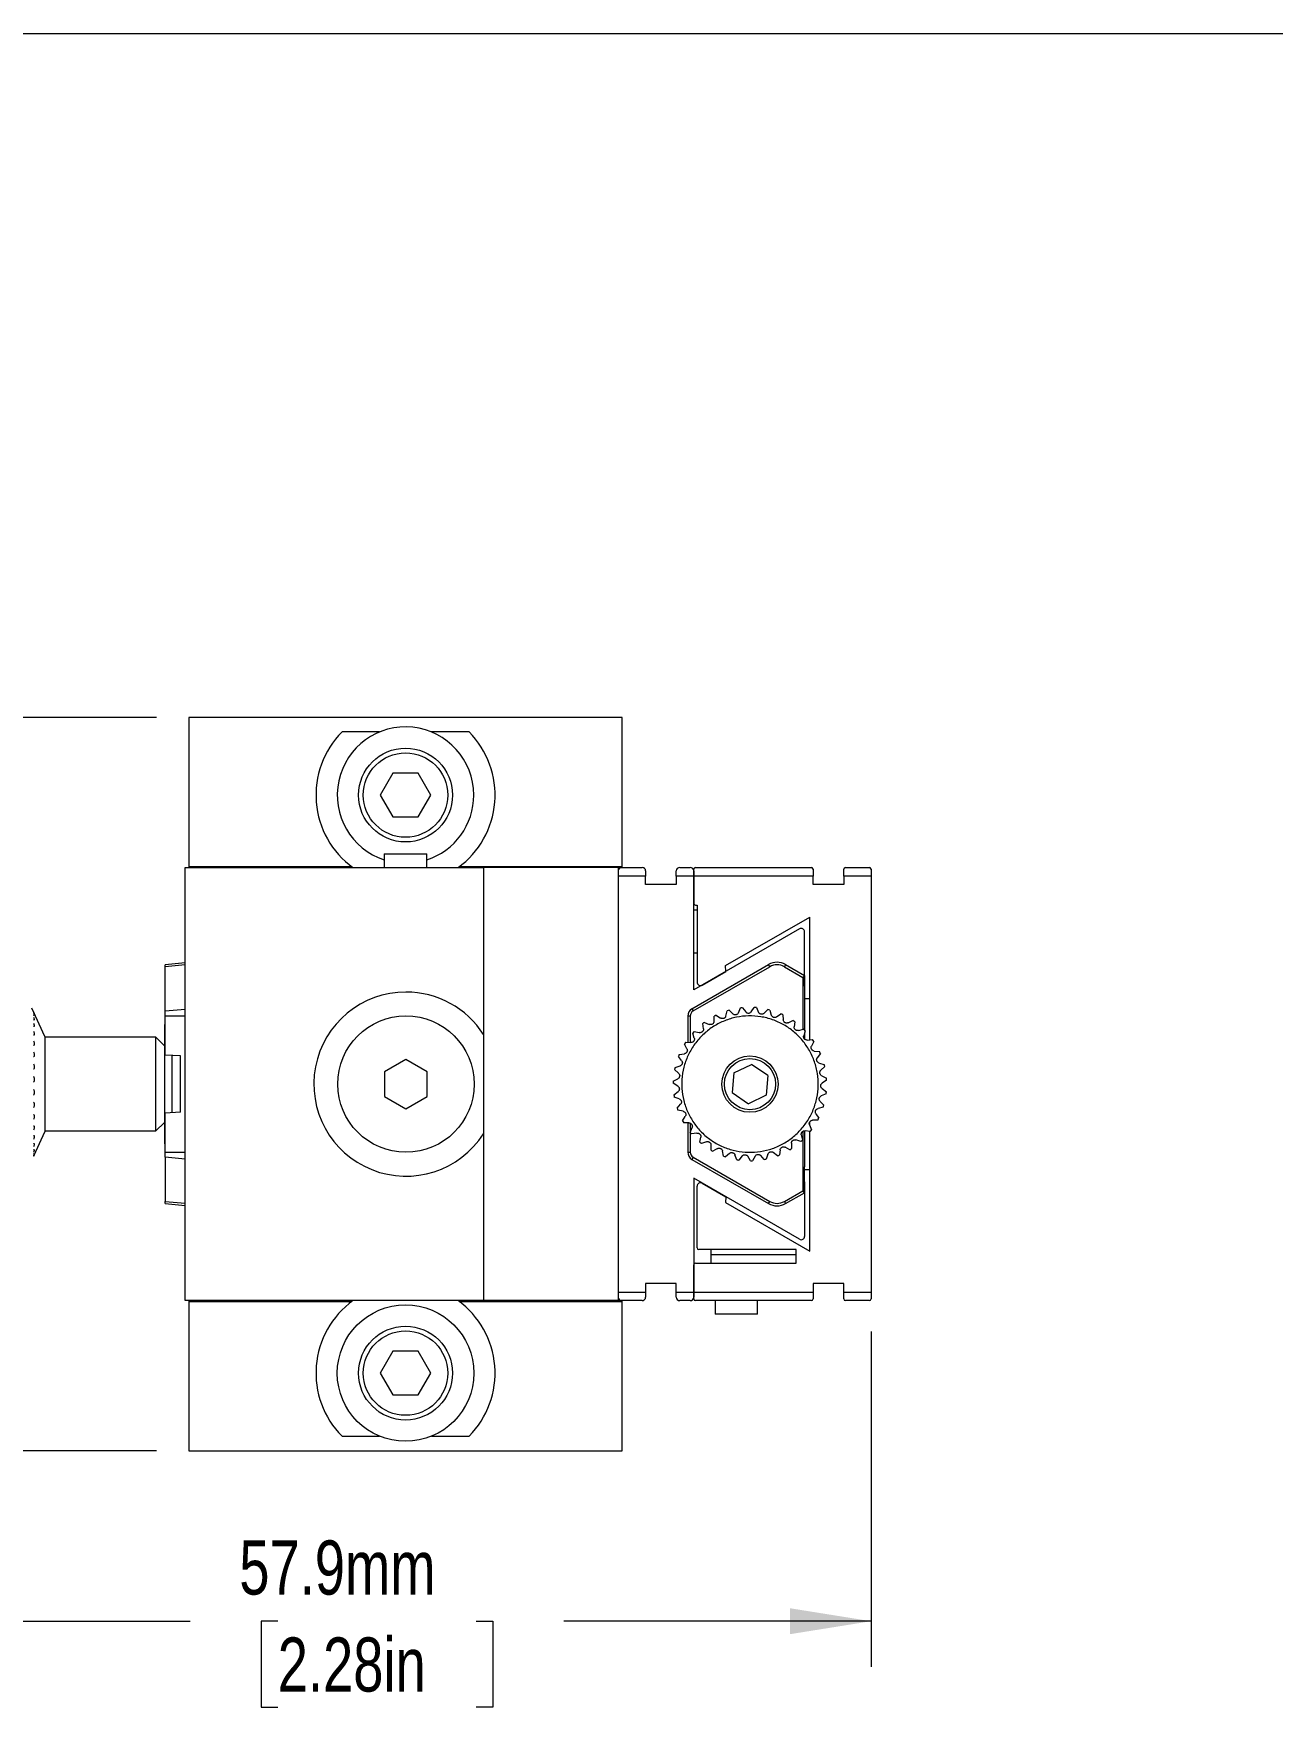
# Model space of a CAD drawing. Header units: millimetres. Extents: x 2 to 278, y 1 to 215.
# Drawn here: x 105 to 153.5, y 149.2 to 214.6 of the extents above; entities that cross this region are included whole.
import ezdxf

# ---------------------------------------------------------------- set-up
doc = ezdxf.new("R2010")
doc.units = ezdxf.units.MM
doc.styles.add('SLDTEXTSTYLE0', font='TXT', dxfattribs={"width": 0.75})
doc.dimstyles.new('SLDDIMSTYLE0', dxfattribs={"dimtxt": 2.116667, "dimasz": 3.175, "dimexe": 0, "dimexo": 0.0625, "dimgap": 0.529167, "dimtad": 0, "dimtih": 1, "dimtoh": 1, "dimdec": 1, "dimlfac": 1.5, "dimrnd": 1e-09, "dimzin": 12, "dimdsep": 46, "dimtxsty": 'SLDTEXTSTYLE0', "dimsah": 1, "dimcen": 0.09, "dimadec": 0, "dimazin": 3, "dimtfac": 1, "dimtdec": 1, "dimtofl": 0, "dimtmove": 0, "dimatfit": 3, "dimfxl": 1, "dimfrac": 2, "dimtolj": 1, "dimtzin": 12, "dimarcsym": 0})
doc.dimstyles.new('SLDDIMSTYLE3', dxfattribs={"dimtxt": 2.116667, "dimasz": 3.175, "dimexe": 0, "dimexo": 0.0625, "dimgap": 0.529167, "dimtad": 0, "dimtih": 1, "dimtoh": 1, "dimdec": 1, "dimlfac": 1.5, "dimrnd": 1e-09, "dimzin": 4, "dimdsep": 46, "dimtxsty": 'SLDTEXTSTYLE0', "dimsah": 1, "dimcen": 0.09, "dimadec": 0, "dimazin": 1, "dimtfac": 1, "dimtdec": 1, "dimtofl": 0, "dimtmove": 0, "dimatfit": 3, "dimfxl": 1, "dimfrac": 2, "dimtolj": 1, "dimtzin": 12, "dimarcsym": 0})

# ---------------------------------------------------------------- blocks, each defined once
blk = doc.blocks.new('_D_2')
at = {"color": 7, "linetype": 'Continuous', "lineweight": 0}
for p, q in [((99.157, 169.685), (99.157, 150.791)), ((137.779, 163.899), (137.779, 150.791)), ((99.157, 152.569), (111.168, 152.569)), ((114.589, 152.569), (113.946, 152.569)), ((113.946, 152.569), (113.946, 149.206)), ((122.347, 152.569), (122.99, 152.569)), ((122.99, 152.569), (122.99, 149.206)), ((137.779, 152.569), (125.768, 152.569)), ((113.946, 149.206), (114.589, 149.206)), ((122.99, 149.206), (122.347, 149.206))]:
    blk.add_line(p, q, dxfattribs=at)
for points in [[(99.157, 152.569), (102.332, 152.061), (102.332, 153.077)], [(137.779, 152.569), (134.604, 153.077), (134.604, 152.061)]]:
    blk.add_solid(points, dxfattribs=at)
at = {"color": 7, "linetype": 'Continuous', "lineweight": 0, "char_height": 2.1167, "attachment_point": 1, "style": 'SLDTEXTSTYLE0'}
for s, insert in [('57.9mm', (113.086, 155.727)), ('2.28in', (114.589, 151.934))]:
    blk.add_mtext(s, dxfattribs=dict(at, insert=insert))
blk = doc.blocks.new('_D_3')
at = {"color": 7, "linetype": 'Continuous', "lineweight": 0}
for p, q in [((109.847, 187.902), (87.379, 187.902)), ((89.157, 187.902), (89.157, 177.361)), ((85.278, 173.569), (84.635, 173.569)), ((84.635, 173.569), (84.635, 170.206)), ((93.036, 173.569), (93.679, 173.569)), ((93.679, 173.569), (93.679, 170.206)), ((84.635, 170.206), (85.278, 170.206)), ((89.157, 159.236), (89.157, 169.777)), ((93.679, 170.206), (93.036, 170.206)), ((97.887, 159.236), (87.379, 159.236)), ((109.847, 159.236), (100.427, 159.236))]:
    blk.add_line(p, q, dxfattribs=at)
for points in [[(89.157, 187.902), (88.649, 184.727), (89.665, 184.727)], [(89.157, 159.236), (89.665, 162.411), (88.649, 162.411)]]:
    blk.add_solid(points, dxfattribs=at)
at = {"color": 7, "linetype": 'Continuous', "lineweight": 0, "char_height": 2.1167, "attachment_point": 1, "style": 'SLDTEXTSTYLE0'}
for s, insert in [('43.0mm', (83.775, 176.727)), ('1.69in', (85.278, 172.934))]:
    blk.add_mtext(s, dxfattribs=dict(at, insert=insert))

msp = doc.modelspace()

# ---------------------------------------------------------------- linework, layer by layer
at = {"color": 7, "linetype": 'Continuous', "lineweight": 0}
for p, q in [((1.5793501, 214.64538), (277.98920685, 214.64538)), ((128.05031985, 187.90223984), (111.1169861, 187.90223984)), ((111.1169861, 187.90223984), (111.1169861, 182.06890462)), ((118.57040785, 187.33557352), (117.10059953, 187.33557352)), ((122.06670704, 187.33557352), (120.59689872, 187.33557352)), ((128.05031985, 182.06890462), (128.05031985, 187.90223984)), ((119.09098116, 185.7222397), (118.59830903, 184.86890483)), ((120.07632541, 185.7222397), (119.09098116, 185.7222397)), ((120.56899754, 184.86890483), (120.07632541, 185.7222397)), ((118.59830903, 184.86890483), (119.09098116, 184.01557245)), ((120.07632541, 184.01557245), (120.56899754, 184.86890483)), ((119.09098116, 184.01557245), (120.07632541, 184.01557245)), ((117.48365313, 182.06890462), (111.1169861, 182.06890462)), ((111.1169861, 182.06890462), (111.1169861, 182.03557321)), ((118.75032012, 182.56890564), (118.75032012, 182.03557321)), ((118.75032012, 182.56890564), (118.81346628, 182.56890564)), ((118.81346628, 182.56890564), (120.41698644, 182.56890564)), ((120.41698644, 182.03557321), (120.41698644, 182.56890564)), ((128.05031985, 182.06890462), (121.68365313, 182.06890462)), ((128.05031985, 182.03557321), (128.05031985, 182.06890462)), ((110.96698604, 182.03557321), (122.63365307, 182.03557321)), ((110.96698604, 165.10223884), (110.96698604, 182.03557321)), ((122.63365307, 182.03557321), (122.63365307, 165.10223884)), ((127.90031995, 182.03557321), (122.63365307, 182.03557321)), ((127.90031995, 182.03557321), (127.90031995, 165.10223884)), ((127.90031995, 182.03557321), (128.03365321, 182.03557321)), ((128.96698651, 181.7022392), (127.90031995, 181.7022392)), ((128.03365321, 182.03557321), (128.83365309, 182.03557321)), ((128.90031996, 182.03557321), (128.90031996, 182.0177092)), ((128.96698651, 181.9022401), (128.96698651, 181.7022392)), ((128.96698651, 181.36890519), (128.96698651, 181.7022392)), ((130.16698665, 181.7022392), (130.16698665, 181.9022401)), ((130.16698665, 181.7022392), (130.16698665, 181.36890519)), ((130.84557963, 181.7022392), (130.16698665, 181.7022392)), ((130.30031975, 182.03557321), (130.71224652, 182.03557321)), ((130.84557963, 181.7022392), (130.84557963, 181.96890541)), ((130.84557963, 181.9022401), (130.84557963, 181.7022392)), ((130.84557963, 181.7022392), (130.84557963, 180.63557186)), ((135.51224644, 181.7022392), (130.84557963, 181.7022392)), ((130.84557963, 177.25067127), (130.84557963, 181.7022392)), ((130.91224618, 182.03557321), (135.44557988, 182.03557321)), ((131.53439946, 182.03640519), (131.53439946, 182.03557321)), ((132.11563105, 182.03640519), (132.11563105, 182.03557321)), ((132.42339094, 182.03557321), (132.42339094, 182.03640519)), ((135.51224644, 181.96890541), (135.51224644, 181.7022392)), ((135.51224644, 181.36890519), (135.51224644, 181.7022392)), ((136.71224626, 181.7022392), (136.71224626, 181.96890541)), ((136.71224626, 181.7022392), (136.71224626, 181.36890519)), ((137.77891236, 181.7022392), (136.71224626, 181.7022392)), ((136.77891282, 182.03557321), (137.71224581, 182.03557321)), ((137.77891236, 181.96890541), (137.77891236, 181.7022392)), ((137.77891236, 181.7022392), (137.77891236, 165.43557285)), ((130.16698665, 181.36890519), (128.96698651, 181.36890519)), ((136.71224626, 181.36890519), (135.51224644, 181.36890519)), ((130.97891273, 180.36890565), (130.84557963, 180.36890565)), ((130.91224618, 180.56890655), (130.97891273, 180.56890655)), ((130.97891273, 180.56890655), (130.97891273, 177.55859135)), ((132.09098888, 178.2006501), (135.37891271, 180.09893386)), ((135.37891271, 175.29780208), (135.37891271, 180.09893386)), ((134.97891277, 179.6370525), (130.84557963, 177.25067127)), ((135.17891305, 177.39318598), (135.17891305, 179.5215834)), ((110.96698604, 178.31514566), (110.18365311, 178.23281177)), ((110.18365311, 178.15663952), (110.18365311, 178.23281177)), ((110.18365311, 176.42843762), (110.18365311, 178.15663952)), ((130.77891307, 176.51339162), (133.77224654, 178.24159353)), ((130.82796149, 176.42843762), (133.82129495, 178.15663952)), ((130.84557963, 178.70223809), (130.97891273, 178.70223809)), ((132.09564797, 177.97239908), (132.09098888, 178.2006501)), ((133.82129495, 178.15663952), (133.77224654, 178.24159353)), ((134.43891269, 178.24159353), (134.38986428, 178.15663952)), ((134.38986428, 178.15663952), (135.11364783, 177.73876129)), ((134.43891269, 178.24159353), (135.17891305, 177.81435488)), ((131.17891302, 177.44312225), (132.09564797, 177.97239908)), ((135.17891305, 177.81435488), (135.11364783, 177.73876129)), ((135.11364783, 177.73876129), (135.11364783, 175.70839861)), ((135.17891305, 177.81435488), (135.17891305, 176.80182843)), ((135.37891271, 176.9022399), (135.17891305, 176.9022399)), ((105.49032005, 175.43557325), (104.97753757, 176.53523672)), ((110.18365311, 176.22471639), (110.18365311, 176.42843762)), ((110.18365311, 174.6998458), (110.18365311, 176.22471639)), ((130.61224638, 176.22471639), (130.61224638, 175.20125745)), ((130.71034352, 176.22471639), (130.61224638, 176.22471639)), ((130.71034352, 176.22471639), (130.71034352, 175.1971646)), ((130.77891307, 176.51339162), (130.82796149, 176.42843762)), ((131.64069938, 176.01953734), (131.65133446, 176.22523296)), ((131.72570926, 176.2629627), (131.89797041, 176.15004419)), ((132.10085345, 176.23100468), (132.14804604, 176.43149732)), ((132.22796283, 176.45533918), (132.37729296, 176.31347764)), ((132.59137173, 176.35691204), (132.67360565, 176.54575446)), ((132.75649523, 176.55494599), (132.87809491, 176.3886987)), ((133.09648881, 176.39320879), (133.21112034, 176.56433372)), ((133.29431849, 176.55857691), (133.3842799, 176.37328842)), ((133.59996925, 176.33873014), (133.74331469, 176.48663907)), ((133.82414728, 176.46611769), (133.87957836, 176.26774349)), ((134.08563162, 176.19522948), (134.2530828, 176.31516396)), ((134.32895268, 176.28053862), (134.34807149, 176.07545643)), ((135.17891305, 176.80182843), (135.17891305, 175.67814428)), ((110.18365311, 175.90223788), (110.15698624, 175.90223788)), ((110.15698624, 175.90223788), (110.15698624, 171.23557169)), ((130.86919176, 175.36963312), (130.80687138, 175.56595096)), ((130.86324744, 175.62740583), (131.06420139, 175.58221557)), ((131.22569956, 175.72930245), (131.1994344, 175.9335924)), ((131.26587805, 175.98399558), (131.4555332, 175.903651)), ((134.5378651, 175.96731373), (134.72404145, 176.05542181)), ((134.79250918, 176.00780764), (134.77470167, 175.80260623)), ((134.94213608, 175.6623118), (135.1410523, 175.71576226)), ((135.19991748, 175.65668661), (135.14575672, 175.45796224)), ((135.17891305, 175.5796178), (135.17891305, 175.33035366)), ((105.49032005, 175.43557325), (105.49032005, 175.41206418)), ((105.49032005, 175.41206418), (105.49032005, 171.70224129)), ((109.82365347, 175.40223935), (105.49032005, 175.40223935)), ((110.15698624, 175.06890534), (109.82365347, 175.40223935)), ((109.82365347, 171.73557022), (109.82365347, 175.40223935)), ((130.58263529, 174.9520852), (130.48626265, 175.13412027)), ((130.53075876, 175.20465492), (130.73655218, 175.19607185)), ((135.28545014, 175.29002615), (135.49071364, 175.3071004)), ((135.53808443, 175.23846317), (135.44931014, 175.05260347)), ((135.55677235, 174.86242492), (135.76178563, 174.8425716)), ((110.78365333, 174.66839938), (110.18365311, 174.6998458)), ((110.45031932, 174.68586851), (110.45031932, 172.45194354)), ((110.78365333, 172.46941267), (110.78365333, 174.66839938)), ((119.60031961, 174.5311572), (118.76698645, 174.05003099)), ((120.43365308, 174.05003099), (119.60031961, 174.5311572)), ((130.1163556, 174.21670545), (130.31204231, 174.28098161)), ((130.37523969, 174.49007967), (130.24791206, 174.65198327)), ((130.27909864, 174.72933023), (130.48311757, 174.75763002)), ((132.41034436, 174.00372563), (133.10452799, 174.33644621)), ((133.73976263, 173.90162288), (133.10452799, 174.33644621)), ((135.79613964, 174.76657816), (135.67560538, 174.59955601)), ((135.74738304, 174.39324695), (135.94555668, 174.33710683)), ((135.96578998, 174.25620097), (135.81737007, 174.11338576)), ((118.76698645, 174.05003099), (118.76698645, 173.08778106)), ((120.43365308, 173.08778106), (120.43365308, 174.05003099)), ((130.22183658, 173.49305291), (130.04573962, 173.59988926)), ((130.04775997, 173.68326126), (130.22882522, 173.78144501)), ((130.25367105, 173.99847049), (130.09948066, 174.13503467)), ((132.41034436, 174.00372563), (132.3513966, 173.23618669)), ((133.73976263, 173.90162288), (133.68081488, 173.13408393)), ((135.85115534, 173.89757473), (136.03612097, 173.80695083)), ((136.04158225, 173.72373281), (135.87004629, 173.6097141)), ((118.76698645, 173.08778106), (119.60031961, 172.60665733)), ((119.60031961, 172.60665733), (120.43365308, 173.08778106)), ((130.0755168, 173.14614394), (130.23614107, 173.27507872)), ((130.28075949, 172.99007414), (130.08841593, 173.06375045)), ((132.3513966, 173.23618669), (132.98663124, 172.80136584)), ((133.68081488, 173.13408393), (132.98663124, 172.80136584)), ((136.02107949, 173.18628767), (135.83194278, 173.10472864)), ((135.86475514, 173.39133758), (136.03056532, 173.26914309)), ((110.78365333, 172.46941267), (110.18365311, 172.43796625)), ((110.18365311, 170.91309566), (110.18365311, 172.43796625)), ((130.19873419, 172.62261151), (130.33375454, 172.7781548)), ((130.42854611, 172.505697), (130.22613774, 172.54384397)), ((130.41345123, 172.12949732), (130.51852832, 172.30664729)), ((135.62259575, 172.412073), (135.73489835, 172.23940828)), ((135.90494357, 172.66114094), (135.70428267, 172.61466422)), ((135.78774283, 172.89080757), (135.92907103, 172.74097143)), ((105.064009, 170.78801034), (105.49032005, 171.70224129)), ((105.49032005, 171.73557022), (109.82365347, 171.73557022)), ((109.82365347, 171.73557022), (110.15698624, 172.06890423)), ((130.66044636, 172.05549318), (130.45447878, 172.05688892)), ((130.61224638, 172.05582101), (130.61224638, 170.91309566)), ((130.71034352, 172.04479415), (130.71034352, 170.91309566)), ((130.71276682, 171.68264129), (130.78452336, 171.87571067)), ((130.96900657, 171.65393172), (130.76609994, 171.61852656)), ((135.11364783, 171.72267078), (135.11364783, 169.39904827)), ((135.17891305, 171.74098431), (135.17891305, 170.33598362)), ((135.40364926, 171.71431619), (135.19945368, 171.74131213)), ((135.3746218, 171.97051683), (135.45428899, 171.78057669)), ((135.37891271, 171.9602847), (135.37891271, 172.08259343)), ((135.37891271, 167.03887819), (135.37891271, 171.71758452)), ((135.69690411, 172.16516573), (135.49116937, 172.15527136)), ((110.15698624, 171.23557169), (110.18365311, 171.23557169)), ((131.08706164, 171.2964181), (131.12319074, 171.4991931)), ((131.3443097, 171.31392199), (131.15098513, 171.24285339)), ((131.52430455, 170.98323046), (131.52364579, 171.18919927)), ((131.77429326, 171.04638655), (131.59676455, 170.94194431)), ((132.01044189, 170.75314659), (131.97301638, 170.95569311)), ((134.22513132, 171.00220957), (134.19610075, 170.79829215)), ((134.60162965, 171.00400764), (134.41994041, 171.1010291)), ((134.66447716, 171.25407396), (134.67232324, 171.04824919)), ((135.034604, 171.32307131), (134.83850968, 171.38609328)), ((135.05179, 171.58033985), (135.09626128, 171.37922385)), ((110.18365311, 170.70937195), (110.18365311, 170.91309566)), ((110.18365311, 170.70937195), (110.18365311, 168.98117004)), ((130.61224638, 170.91309566), (130.71034352, 170.91309566)), ((130.82796149, 170.70937195), (130.77891307, 170.62442043)), ((130.77891307, 170.62442043), (133.77224654, 168.89621852)), ((130.82796149, 170.70937195), (133.82129495, 168.98117004)), ((132.24513642, 170.85992832), (132.08911009, 170.7254652)), ((132.52984981, 170.61356742), (132.45686019, 170.80617486)), ((132.74170706, 170.76053757), (132.61219735, 170.60037492)), ((133.06583402, 170.56897321), (132.95962599, 170.74545263)), ((133.24804418, 170.75140813), (133.14921347, 170.57069678)), ((133.60116693, 170.62079945), (133.46515472, 170.77547847)), ((133.74787383, 170.832838), (133.68289918, 170.63738444)), ((134.11864328, 170.76738217), (133.95719727, 170.89528877)), ((135.17891305, 169.32345468), (135.17891305, 170.33598362)), ((134.97891277, 167.50075955), (130.84557963, 169.88714078)), ((130.84557963, 169.88714078), (130.84557963, 165.43557285)), ((131.17891302, 169.69468731), (132.09564797, 169.16541297)), ((135.17891305, 170.23557463), (135.37891271, 170.23557463)), ((135.17891305, 169.74462607), (135.17891305, 167.61622865)), ((110.18365311, 168.90500027), (110.18365311, 168.98117004)), ((130.97891273, 167.16890572), (130.97891273, 169.57921821)), ((132.09564797, 169.16541297), (132.09098888, 168.93716195)), ((133.77224654, 168.89621852), (133.82129495, 168.98117004)), ((134.38986428, 168.98117004), (135.11364783, 169.39904827)), ((134.38986428, 168.98117004), (134.43891269, 168.89621852)), ((134.43891269, 168.89621852), (135.17891305, 169.32345468)), ((135.17891305, 169.32345468), (135.11364783, 169.39904827)), ((110.18365311, 168.90500027), (110.96698604, 168.82266639)), ((132.09098888, 168.93716195), (135.37891271, 167.03887819)), ((134.84557966, 167.10223793), (131.04557991, 167.10223793)), ((131.5122464, 167.10223793), (131.5122464, 166.9008686)), ((134.84557966, 166.5689055), (134.84557966, 167.10223793)), ((130.84557963, 165.43557285), (130.84557963, 166.5022377)), ((130.91224618, 166.5689055), (134.84557966, 166.5689055)), ((131.5122464, 166.9008686), (131.5122464, 166.5689055)), ((131.5122464, 166.9008686), (134.84557966, 166.9008686)), ((130.16698665, 165.76890686), (128.96698651, 165.76890686)), ((128.96698651, 165.76890686), (128.96698651, 165.43557285)), ((130.16698665, 165.43557285), (130.16698665, 165.76890686)), ((136.71224626, 165.76890686), (135.51224644, 165.76890686)), ((135.51224644, 165.76890686), (135.51224644, 165.43557285)), ((136.71224626, 165.43557285), (136.71224626, 165.76890686)), ((122.63365307, 165.10223884), (110.96698604, 165.10223884)), ((111.1169861, 165.10223884), (111.1169861, 165.06890494)), ((111.1169861, 165.06890494), (111.1169861, 159.2355722)), ((111.1169861, 165.06890494), (117.48365313, 165.06890494)), ((121.68365313, 165.06890494), (128.05031985, 165.06890494)), ((127.90031995, 165.10223884), (122.63365307, 165.10223884)), ((127.90031995, 165.43557285), (128.96698651, 165.43557285)), ((128.03365321, 165.10223884), (127.90031995, 165.10223884)), ((128.83365309, 165.10223884), (128.03365321, 165.10223884)), ((128.05031985, 165.06890494), (128.05031985, 165.10223884)), ((128.05031985, 159.2355722), (128.05031985, 165.06890494)), ((128.90031996, 165.12010036), (128.90031996, 165.10223884)), ((128.96698651, 165.43557285), (128.96698651, 165.23557443)), ((130.16698665, 165.43557285), (130.84557963, 165.43557285)), ((130.16698665, 165.23557443), (130.16698665, 165.43557285)), ((130.71224652, 165.10223884), (130.30031975, 165.10223884)), ((130.84557963, 165.43557285), (135.51224644, 165.43557285)), ((130.84557963, 165.16890663), (130.84557963, 165.43557285)), ((130.84557963, 165.43557285), (130.84557963, 165.23557443)), ((135.44557988, 165.10223884), (130.91224618, 165.10223884)), ((131.67891279, 165.10223884), (131.67891279, 164.56890641)), ((133.34557973, 164.56890641), (133.34557973, 165.10223884)), ((135.51224644, 165.43557285), (135.51224644, 165.16890663)), ((136.71224626, 165.43557285), (137.77891236, 165.43557285)), ((136.71224626, 165.16890663), (136.71224626, 165.43557285)), ((137.71224581, 165.10223884), (136.77891282, 165.10223884)), ((137.77891236, 165.43557285), (137.77891236, 165.16890663)), ((132.19403848, 164.56890641), (131.67891279, 164.56890641)), ((133.34557973, 164.56890641), (132.19403848, 164.56890641)), ((119.09098116, 163.12223711), (118.59830903, 162.26890721)), ((120.07632541, 163.12223711), (119.09098116, 163.12223711)), ((120.56899754, 162.26890721), (120.07632541, 163.12223711)), ((118.59830903, 162.26890721), (119.09098116, 161.41557235)), ((120.07632541, 161.41557235), (120.56899754, 162.26890721)), ((119.09098116, 161.41557235), (120.07632541, 161.41557235)), ((117.10059953, 159.80223853), (118.57040785, 159.80223853)), ((120.59689872, 159.80223853), (122.06670704, 159.80223853)), ((111.1169861, 159.2355722), (128.05031985, 159.2355722))]:
    msp.add_line(p, q, dxfattribs=at)
at = {"color": 8, "linetype": 'Continuous', "lineweight": 0}
for p, q in [((110.96698604, 178.22794158), (110.18365311, 178.15663952)), ((110.18365311, 176.42843762), (110.96698604, 176.49973967)), ((110.96698604, 176.22471639), (110.18365311, 176.22471639)), ((110.18365311, 170.91309566), (110.96698604, 170.91309566)), ((110.96698604, 170.63807486), (110.18365311, 170.70937195)), ((110.18365311, 168.98117004), (110.96698604, 168.90987295))]:
    msp.add_line(p, q, dxfattribs=at)
at = {"color": 7, "linetype": 'Continuous', "lineweight": 0}
for centre, radius in [((119.58365321, 184.86890562), 1.83333333), ((119.58365321, 184.86890562), 1.65), ((119.60031988, 173.56890562), 2.66666667), ((133.04557962, 173.56890562), 1.1), ((133.04557962, 173.56890562), 1), ((119.58365321, 162.26890562), 2.66666667), ((119.58365321, 162.26890562), 1.83333333), ((119.58365321, 162.26890562), 1.65)]:
    msp.add_circle(centre, radius, dxfattribs=at)
for centre, radius, start, end in [((119.58365321, 184.86890562), 3.5, 135.1896880937, 234.0494323804), ((119.58365321, 184.86890562), 2.66666667, 0, 251.7900431357), ((119.58365321, 184.86890562), 3.5, 305.9505676196, 44.8103119063), ((119.58365321, 184.86890562), 2.66666667, 288.2099568643, 0), ((128.03365321, 181.90223895), 0.13333333, 90, 180), ((128.83365321, 181.90223895), 0.13333333, 0, 90), ((130.30031988, 181.90223895), 0.13333333, 90, 180), ((130.71224628, 181.90223895), 0.13333333, 0, 90), ((130.91224628, 181.96890562), 0.06666667, 90, 180), ((135.44557962, 181.96890562), 0.06666667, 0, 90), ((136.77891295, 181.96890562), 0.06666667, 90, 180), ((137.71224628, 181.96890562), 0.06666667, 0, 90), ((130.91224628, 180.63557228), 0.06666667, 180, 270), ((135.04557962, 179.52158316), 0.13333333, 0, 120), ((134.10557962, 177.66424353), 0.66666667, 60, 120), ((134.10557962, 177.66424353), 0.56856938, 60, 120), ((131.11224628, 177.55859225), 0.13333333, 180, 300), ((119.60031988, 173.56890562), 3.6, 90, 327.4149121862), ((119.60031988, 173.56890562), 3.6, 32.5850878138, 90), ((130.94557962, 176.22471686), 0.33333333, 120, 180), ((130.94557962, 176.22471686), 0.23523605, 120, 180), ((133.04557962, 173.56890562), 3, 116.1011199278, 117.6939419261), ((133.04557962, 173.56890562), 2.66666667, 101.4689594984, 111.7546737841), ((133.04557962, 173.56890562), 3, 105.8154056421, 107.4082276404), ((133.04557962, 173.56890562), 2.66666667, 91.1832452127, 101.4689594984), ((133.04557962, 173.56890562), 3, 95.5296913564, 97.1225133547), ((133.04557962, 173.56890562), 2.66666667, 80.897530927, 91.1832452127), ((133.04557962, 173.56890562), 3, 85.2439770707, 86.836799069), ((133.04557962, 173.56890562), 2.66666667, 70.6118166413, 80.897530927), ((133.04557962, 173.56890562), 3, 74.958262785, 76.5510847833), ((133.04557962, 173.56890562), 3, 64.6725484992, 66.2653704976), ((133.04557962, 173.56890562), 3, 136.6725484992, 138.2653704976), ((133.04557962, 173.56890562), 2.66666667, 132.3261023555, 142.6118166413), ((133.04557962, 173.56890562), 3, 126.3868342135, 127.9796562119), ((133.04557962, 173.56890562), 2.66666667, 122.0403880698, 132.3261023555), ((133.04557962, 173.56890562), 2.66666667, 111.7546737841, 122.0403880698), ((133.04557962, 173.56890562), 2.66666667, 60.3261023556, 70.6118166413), ((133.04557962, 173.56890562), 2.66666667, 50.0403880698, 60.3261023556), ((133.04557962, 173.56890562), 3, 54.3868342135, 55.9796562119), ((133.04557962, 173.56890562), 2.66666667, 39.7546737841, 50.0403880698), ((133.04557962, 173.56890562), 3, 44.1011199278, 45.6939419261), ((133.04557962, 173.56890562), 3, 146.958262785, 148.5510847833), ((133.04557962, 173.56890562), 2.66666667, 142.6118166413, 152.897530927), ((133.04557962, 173.56890562), 2.66666667, 29.4689594984, 39.7546737841), ((133.04557962, 173.56890562), 2.66666667, 19.1832452127, 29.4689594984), ((133.04557962, 173.56890562), 3, 33.8154056421, 35.4082276404), ((133.04557962, 173.56890562), 3, 167.5296913564, 169.1225133547), ((133.04557962, 173.56890562), 3, 157.2439770707, 158.836799069), ((133.04557962, 173.56890562), 2.66666667, 163.1832452127, 173.4689594984), ((133.04557962, 173.56890562), 2.66666667, 152.897530927, 163.1832452127), ((133.04557962, 173.56890562), 2.66666667, 8.897530927, 19.1832452127), ((133.04557962, 173.56890562), 3, 23.5296913564, 25.1225133547), ((133.04557962, 173.56890562), 3, 13.2439770707, 14.836799069), ((133.04557962, 173.56890562), 3, 177.8154056421, 179.4082276404), ((133.04557962, 173.56890562), 2.66666667, 173.4689594984, 183.7546737841), ((133.04557962, 173.56890562), 2.66666667, 358.6118166413, 8.897530927), ((133.04557962, 173.56890562), 3, 2.958262785, 4.5510847833), ((133.04557962, 173.56890562), 3, 188.1011199278, 189.6939419261), ((133.04557962, 173.56890562), 2.66666667, 183.7546737841, 194.0403880698), ((133.04557962, 173.56890562), 2.66666667, 194.0403880698, 204.3261023556), ((133.04557962, 173.56890562), 2.66666667, 338.0403880698, 348.3261023556), ((133.04557962, 173.56890562), 2.66666667, 348.3261023556, 358.6118166413), ((133.04557962, 173.56890562), 3, 352.6725484992, 354.2653704976), ((133.04557962, 173.56890562), 3, 198.3868342135, 199.9796562119), ((133.04557962, 173.56890562), 2.66666667, 204.3261023556, 214.6118166413), ((133.04557962, 173.56890562), 2.66666667, 327.7546737841, 338.0403880698), ((133.04557962, 173.56890562), 3, 332.1011199278, 333.6939419261), ((133.04557962, 173.56890562), 3, 342.3868342135, 343.9796562119), ((133.04557962, 173.56890562), 3, 208.6725484992, 210.2653704976), ((133.04557962, 173.56890562), 3, 218.958262785, 220.5510847833), ((133.04557962, 173.56890562), 2.66666667, 214.6118166413, 224.897530927), ((133.04557962, 173.56890562), 2.66666667, 224.897530927, 235.1832452127), ((133.04557962, 173.56890562), 2.66666667, 307.1832452127, 317.4689594984), ((133.04557962, 173.56890562), 2.66666667, 317.4689594984, 327.7546737841), ((133.04557962, 173.56890562), 3, 321.8154056421, 323.4082276404), ((133.04557962, 173.56890562), 3, 229.2439770707, 230.836799069), ((133.04557962, 173.56890562), 2.66666667, 235.1832452127, 245.4689594984), ((133.04557962, 173.56890562), 3, 239.5296913564, 241.1225133547), ((133.04557962, 173.56890562), 2.66666667, 245.4689594984, 255.7546737841), ((133.04557962, 173.56890562), 2.66666667, 255.7546737841, 266.0403880698), ((133.04557962, 173.56890562), 2.66666667, 276.3261023556, 286.6118166413), ((133.04557962, 173.56890562), 2.66666667, 286.6118166413, 296.897530927), ((133.04557962, 173.56890562), 2.66666667, 296.897530927, 307.1832452127), ((133.04557962, 173.56890562), 3, 301.2439770707, 302.836799069), ((133.04557962, 173.56890562), 3, 311.5296913564, 313.1225133547), ((130.94557962, 170.91309438), 0.33333333, 180, 240), ((130.94557962, 170.91309438), 0.23523605, 180, 240), ((133.04557962, 173.56890562), 3, 249.8154056421, 251.4082276404), ((133.04557962, 173.56890562), 3, 260.1011199278, 261.6939419261), ((133.04557962, 173.56890562), 2.66666667, 266.0403880698, 276.3261023556), ((133.04557962, 173.56890562), 3, 270.3868342135, 271.9796562119), ((133.04557962, 173.56890562), 3, 280.6725484992, 282.2653704976), ((133.04557962, 173.56890562), 3, 290.958262785, 292.5510847833), ((131.11224628, 169.57921899), 0.13333333, 60, 180), ((134.10557962, 169.47356771), 0.56856938, 240, 300), ((134.10557962, 169.47356771), 0.66666667, 240, 300), ((131.04557962, 167.16890562), 0.06666667, 180, 270), ((135.04557962, 167.61622807), 0.13333333, 240, 0), ((130.91224628, 166.50223895), 0.06666667, 90, 180), ((119.58365321, 162.26890562), 3.5, 125.9505676196, 224.8103119063), ((119.58365321, 162.26890562), 3.5, 315.1896880937, 54.0494323804), ((128.03365321, 165.23557228), 0.13333333, 180, 270), ((128.83365321, 165.23557228), 0.13333333, 270, 0), ((130.30031988, 165.23557228), 0.13333333, 180, 270), ((130.71224628, 165.23557228), 0.13333333, 270, 0), ((130.91224628, 165.16890562), 0.06666667, 180, 270), ((135.44557962, 165.16890562), 0.06666667, 270, 0), ((136.77891295, 165.16890562), 0.06666667, 180, 270), ((137.71224628, 165.16890562), 0.06666667, 270, 0)]:
    msp.add_arc(centre, radius, start, end, dxfattribs=at)
for points, knots in [([(105.04355344, 176.39235942), (105.04894407, 176.38050934), (105.05974217, 176.35677218), (105.06943384, 176.3340957), (105.07212867, 176.32555774), (105.0680438, 176.33104929), (105.05852361, 176.34800002), (105.04867109, 176.36726681), (105.04355344, 176.37727448)], [0, 0, 0, 0, 0.1777875738, 0.3561304383, 0.5212924582, 0.6760335103, 0.8317233217, 1, 1, 1, 1]), ([(105.04355344, 176.33163719), (105.0489441, 176.31841732), (105.05974244, 176.29193586), (105.0694335, 176.26248138), (105.07212865, 176.246316), (105.06804396, 176.24426518), (105.05852281, 176.25413041), (105.04867099, 176.26976485), (105.04355344, 176.27788622)], [0, 0, 0, 0, 0.1777848892, 0.3561309682, 0.5212807428, 0.6760218222, 0.8317084036, 1, 1, 1, 1]), ([(105.04355344, 176.18211894), (105.04894409, 176.16795441), (105.05974236, 176.13958077), (105.0694338, 176.10429408), (105.07212864, 176.08101399), (105.068044, 176.07149858), (105.05852301, 176.07395882), (105.04867102, 176.08545425), (105.04355344, 176.0914255)], [0, 0, 0, 0, 0.1777843692, 0.3561283564, 0.5212902891, 0.6760305594, 0.8317152902, 1, 1, 1, 1]), ([(132.10085345, 176.23100468), (132.09611497, 176.21668438), (132.08807238, 176.19237862), (132.0620672, 176.16210208), (132.0333397, 176.14204593), (132.00206218, 176.13052083), (131.967276, 176.12677305), (131.93039765, 176.13220083), (131.90921925, 176.14385442), (131.89797041, 176.15004419)], [0, 0, 0, 0, 0.1991224113, 0.3379690979, 0.4537629675, 0.5699329518, 0.6785815932, 0.8292797333, 1, 1, 1, 1]), ([(132.59137173, 176.35691204), (132.58415245, 176.34366733), (132.5718993, 176.32118731), (132.54090623, 176.29603967), (132.50905866, 176.28143697), (132.476226, 176.27568131), (132.44132978, 176.27820672), (132.40601243, 176.29012864), (132.38725568, 176.30537793), (132.37729296, 176.31347764)], [0, 0, 0, 0, 0.1991258908, 0.3379727594, 0.4537634148, 0.569934252, 0.6785833101, 0.8292783528, 1, 1, 1, 1]), ([(133.09648881, 176.39320879), (133.08702036, 176.38146706), (133.07094953, 176.36153777), (133.03596548, 176.34232642), (133.0020219, 176.33364602), (132.96868999, 176.33384713), (132.93480412, 176.34255736), (132.90218435, 176.36059809), (132.88645143, 176.37895073), (132.87809491, 176.3886987)], [0, 0, 0, 0, 0.1991226344, 0.3379714944, 0.4537614135, 0.5699312906, 0.6785796176, 0.8292780463, 1, 1, 1, 1]), ([(133.59996925, 176.33873014), (133.5885564, 176.32886816), (133.56918518, 176.31212925), (133.53133333, 176.29947173), (133.49638505, 176.29699227), (133.46362466, 176.30314267), (133.43183914, 176.31776484), (133.40296474, 176.34133902), (133.39076159, 176.36220532), (133.3842799, 176.37328842)], [0, 0, 0, 0, 0.19912180701, 0.33797273217, 0.4537619333, 0.56993319888, 0.67858341464, 0.8292800936, 1, 1, 1, 1]), ([(134.08563162, 176.19522948), (134.07264114, 176.18756298), (134.05059245, 176.17455065), (134.01108841, 176.16885523), (133.97625954, 176.17265723), (133.94512219, 176.18455533), (133.91646049, 176.20462172), (133.89225794, 176.23297084), (133.88397687, 176.25568098), (133.87957836, 176.26774349)], [0, 0, 0, 0, 0.199124659, 0.3379736147, 0.4537639398, 0.5699329333, 0.6785861219, 0.8292806345, 1, 1, 1, 1]), ([(105.04355344, 175.94861029), (105.04894411, 175.93395631), (105.05974254, 175.90460188), (105.06943375, 175.86461568), (105.0721286, 175.83497492), (105.06804413, 175.81829234), (105.05852272, 175.8132701), (105.04867098, 175.82025941), (105.04355344, 175.82389006)], [0, 0, 0, 0, 0.1777802031, 0.3561240666, 0.5212836804, 0.6760267241, 0.8317101832, 1, 1, 1, 1]), ([(105.04355344, 175.63861647), (105.04894404, 175.62394272), (105.05974196, 175.59454975), (105.06943374, 175.55115131), (105.07212853, 175.51610298), (105.06804431, 175.49279126), (105.05852252, 175.48044633), (105.04867095, 175.4827047), (105.04355344, 175.48387784)], [0, 0, 0, 0, 0.17779039065, 0.35613160089, 0.52128282789, 0.67602892814, 0.8317091755, 1, 1, 1, 1]), ([(131.22569956, 175.72930245), (131.22629459, 175.71423055), (131.22730455, 175.68864874), (131.21359802, 175.65116365), (131.19374827, 175.62229323), (131.16851518, 175.60051305), (131.13726357, 175.5847832), (131.1008307, 175.57690302), (131.0769079, 175.58037268), (131.06420139, 175.58221557)], [0, 0, 0, 0, 0.1991220789, 0.337973476, 0.4537654137, 0.5699338987, 0.6785817436, 0.8292797765, 1, 1, 1, 1]), ([(131.64069938, 176.01953734), (131.63859361, 176.00460104), (131.63501946, 175.9792495), (131.61484126, 175.94481352), (131.59015497, 175.91995155), (131.56143681, 175.90303057), (131.52788039, 175.89312539), (131.49062472, 175.89188555), (131.46770625, 175.89956963), (131.4555332, 175.903651)], [0, 0, 0, 0, 0.1991243382, 0.337975956, 0.4537636033, 0.5699327399, 0.6785845485, 0.8292815215, 1, 1, 1, 1]), ([(134.5378651, 175.96731373), (134.52371486, 175.96209118), (134.49969747, 175.95322687), (134.4598114, 175.95467438), (134.42622137, 175.96463519), (134.39770851, 175.98190098), (134.373091, 176.00676281), (134.35433831, 176.03897688), (134.35024546, 176.0628016), (134.34807149, 176.07545643)], [0, 0, 0, 0, 0.19912033776, 0.33796977105, 0.45376191345, 0.56992915156, 0.67858274799, 0.82927489481, 1, 1, 1, 1]), ([(134.94213608, 175.6623118), (134.92728039, 175.65969889), (134.9020655, 175.65526395), (134.86308097, 175.66381738), (134.83180651, 175.67960958), (134.80683637, 175.70169126), (134.78705281, 175.73054863), (134.77435495, 175.76559419), (134.77458139, 175.78976671), (134.77470167, 175.80260623)], [0, 0, 0, 0, 0.1991212146, 0.3379728255, 0.4537587962, 0.5699301208, 0.6785826451, 0.8292753834, 1, 1, 1, 1]), ([(105.04355344, 175.26209889), (105.04894404, 175.2478783), (105.05974192, 175.21939313), (105.06943395, 175.17397652), (105.07212862, 175.1346447), (105.06804394, 175.10545408), (105.05852332, 175.08618565), (105.04867105, 175.08364077), (105.04355344, 175.08231887)], [0, 0, 0, 0, 0.1777896776, 0.3561292788, 0.52129067, 0.676032628, 0.8317197824, 1, 1, 1, 1]), ([(130.58263529, 174.9520852), (130.58848835, 174.93818312), (130.5984228, 174.91458698), (130.59876154, 174.87467597), (130.59032221, 174.84067166), (130.57434976, 174.81141522), (130.5506199, 174.78570581), (130.51927708, 174.7655294), (130.49566112, 174.76037027), (130.48311757, 174.75763002)], [0, 0, 0, 0, 0.1991243951, 0.3379756645, 0.4537673196, 0.5699340974, 0.6785812759, 0.8292793326, 1, 1, 1, 1]), ([(130.86919176, 175.36963312), (130.8724685, 175.35490955), (130.87803018, 175.32991887), (130.87123798, 175.2905885), (130.85686157, 175.25863783), (130.83592153, 175.2327035), (130.8079837, 175.21164077), (130.77354055, 175.19738835), (130.74938335, 175.19652854), (130.73655218, 175.19607185)], [0, 0, 0, 0, 0.1991225959, 0.3379756631, 0.453762216, 0.5699331184, 0.6785860758, 0.8292799173, 1, 1, 1, 1]), ([(135.28545014, 175.29002615), (135.27036639, 175.29010792), (135.24476475, 175.2902467), (135.20793351, 175.30562199), (135.17998154, 175.3267459), (135.15935714, 175.35293269), (135.14504194, 175.38485761), (135.13880701, 175.4216075), (135.14334586, 175.44535077), (135.14575672, 175.45796224)], [0, 0, 0, 0, 0.199123181, 0.3379715699, 0.4537610714, 0.5699338738, 0.6785846294, 0.829276995, 1, 1, 1, 1]), ([(135.55677235, 174.86242492), (135.54194592, 174.86519894), (135.51678123, 174.86990726), (135.48328498, 174.89160841), (135.45955645, 174.91738625), (135.44393737, 174.94683361), (135.43555359, 174.98080166), (135.43598132, 175.01807379), (135.44468636, 175.04062509), (135.44931014, 175.05260347)], [0, 0, 0, 0, 0.19912308887, 0.33796892255, 0.45376332977, 0.56993401397, 0.67858450694, 0.82927648298, 1, 1, 1, 1]), ([(105.04355344, 174.83116228), (105.04894407, 174.81785175), (105.05974222, 174.79118904), (105.06943365, 174.7452124), (105.07212864, 174.70286441), (105.06804392, 174.6687286), (105.05852319, 174.64315525), (105.04867104, 174.63588929), (105.04355344, 174.63211505)], [0, 0, 0, 0, 0.1777873371, 0.3561310752, 0.5212840777, 0.6760269484, 0.8317152856, 1, 1, 1, 1]), ([(105.04355344, 174.35965477), (105.04894408, 174.34768195), (105.0597423, 174.32369872), (105.06943357, 174.27864097), (105.07212864, 174.23463532), (105.06804399, 174.19665673), (105.05852338, 174.16560165), (105.04867106, 174.15384644), (105.04355344, 174.14774039)], [0, 0, 0, 0, 0.1777892521, 0.3561366384, 0.5212895029, 0.6760347988, 0.8317215667, 1, 1, 1, 1]), ([(130.37523969, 174.49007967), (130.38348099, 174.47744662), (130.39746916, 174.45600423), (130.40492849, 174.4167957), (130.40269591, 174.38183154), (130.39220483, 174.3501928), (130.37344793, 174.3206572), (130.3462102, 174.29520985), (130.32389506, 174.28591735), (130.31204231, 174.28098161)], [0, 0, 0, 0, 0.19912140604, 0.33797377792, 0.45375687933, 0.56992973916, 0.67858396244, 0.82927895691, 1, 1, 1, 1]), ([(135.74738304, 174.39324695), (135.73328982, 174.39862244), (135.70936903, 174.40774638), (135.68028895, 174.43508376), (135.66154292, 174.46468232), (135.65143316, 174.49644544), (135.64924934, 174.53136508), (135.656325, 174.56796247), (135.66891706, 174.58859628), (135.67560538, 174.59955601)], [0, 0, 0, 0, 0.19912084, 0.3379730305, 0.4537611515, 0.569930805, 0.6785864682, 0.8292798198, 1, 1, 1, 1]), ([(105.04355344, 173.86273085), (105.04894404, 173.8524807), (105.05974199, 173.83194857), (105.0694339, 173.78925954), (105.07212837, 173.745011), (105.06804477, 173.70440771), (105.05852253, 173.66886608), (105.04867095, 173.65300227), (105.04355344, 173.64476163)], [0, 0, 0, 0, 0.1777854155, 0.3561228464, 0.52127548, 0.6760364576, 0.831713454, 1, 1, 1, 1]), ([(130.25367105, 173.99847049), (130.2640355, 173.98751111), (130.28162667, 173.96891018), (130.29596908, 173.93166441), (130.30001449, 173.89686186), (130.29534258, 173.86385768), (130.28215708, 173.83145095), (130.25990572, 173.80154429), (130.23960669, 173.78841722), (130.22882522, 173.78144501)], [0, 0, 0, 0, 0.1991242009, 0.3379656428, 0.4537681091, 0.5699375613, 0.678574639, 0.8292806079, 1, 1, 1, 1]), ([(135.85115534, 173.89757473), (135.83824909, 173.90538088), (135.81634348, 173.91863016), (135.79260932, 173.95071706), (135.77945045, 173.9831881), (135.77517542, 174.016246), (135.77926071, 174.0509944), (135.79275798, 174.08574128), (135.80883226, 174.10379603), (135.81737007, 174.11338576)], [0, 0, 0, 0, 0.1991194834, 0.3379629637, 0.4537569875, 0.5699272037, 0.6785773388, 0.8292771745, 1, 1, 1, 1]), ([(135.86475514, 173.39133758), (135.85344961, 173.40132184), (135.83426042, 173.41826841), (135.81663904, 173.45408012), (135.80948989, 173.48837929), (135.81118493, 173.5216696), (135.82141036, 173.55512998), (135.84089408, 173.5869092), (135.85993364, 173.60180328), (135.87004629, 173.6097141)], [0, 0, 0, 0, 0.19911618122, 0.33796579005, 0.45375896551, 0.56993067749, 0.67857943371, 0.82928116981, 1, 1, 1, 1]), ([(105.04355344, 173.35636455), (105.04894412, 173.34816784), (105.05974268, 173.33174828), (105.0694338, 173.29279463), (105.07212862, 173.24972541), (105.06804415, 173.20780444), (105.05852268, 173.16891945), (105.04867097, 173.14945499), (105.04355344, 173.13934404)], [0, 0, 0, 0, 0.1777794202, 0.3561256137, 0.5212912754, 0.676031635, 0.831712269, 1, 1, 1, 1]), ([(130.22183658, 173.49305291), (130.23399121, 173.48412002), (130.25462111, 173.46895834), (130.27538306, 173.4348716), (130.28557795, 173.40135162), (130.2868738, 173.36804449), (130.27968864, 173.33380369), (130.26313131, 173.30040769), (130.24550392, 173.28386528), (130.23614107, 173.27507872)], [0, 0, 0, 0, 0.19912594103, 0.33797379938, 0.45376477824, 0.56993666485, 0.67857589013, 0.82927453847, 1, 1, 1, 1]), ([(130.28075949, 172.99007414), (130.29431333, 172.9834536), (130.31731728, 172.97221702), (130.34383487, 172.94239031), (130.3598504, 172.91122865), (130.36707224, 172.87868667), (130.36611729, 172.84371099), (130.35578941, 172.80789371), (130.34139827, 172.788471), (130.33375454, 172.7781548)], [0, 0, 0, 0, 0.1991273725, 0.3379644264, 0.4537550602, 0.5699309247, 0.6785810384, 0.8292810937, 1, 1, 1, 1]), ([(135.78774283, 172.89080757), (135.77840249, 172.90265058), (135.76254866, 172.92275232), (135.75160474, 172.96113462), (135.75069389, 172.99615825), (135.75830615, 173.02860997), (135.77434237, 173.05970619), (135.79918664, 173.08749551), (135.82057987, 173.09875057), (135.83194278, 173.10472864)], [0, 0, 0, 0, 0.19911817281, 0.33797353041, 0.45375502502, 0.56993101028, 0.67857802763, 0.82927824483, 1, 1, 1, 1]), ([(105.04355344, 172.85682796), (105.04894409, 172.85094704), (105.05974242, 172.83916663), (105.06943388, 172.80520443), (105.07212855, 172.76469914), (105.06804427, 172.72280594), (105.05852279, 172.6818277), (105.04867099, 172.65938686), (105.04355344, 172.6477299)], [0, 0, 0, 0, 0.17777956614, 0.35612042322, 0.52128171956, 0.67602967409, 0.83171256496, 1, 1, 1, 1]), ([(105.04355344, 172.38017955), (105.0489441, 172.37680189), (105.05974249, 172.37003589), (105.06943387, 172.34216133), (105.07212851, 172.30552076), (105.06804435, 172.26500095), (105.05852305, 172.22324618), (105.04867102, 172.19855175), (105.04355344, 172.18572436)], [0, 0, 0, 0, 0.1777775787, 0.3561179991, 0.5212776954, 0.6760323722, 0.8317168505, 1, 1, 1, 1]), ([(130.42854611, 172.505697), (130.44306407, 172.50160371), (130.46770487, 172.49465633), (130.49912153, 172.47004181), (130.52044394, 172.44224146), (130.53336042, 172.41151275), (130.5386658, 172.3769293), (130.53489897, 172.33984348), (130.5242072, 172.31816285), (130.51852832, 172.30664729)], [0, 0, 0, 0, 0.1991246781, 0.3379670232, 0.4537587661, 0.5699261098, 0.6785778805, 0.8292780556, 1, 1, 1, 1]), ([(135.62259575, 172.412073), (135.61552009, 172.42539403), (135.60351039, 172.44800416), (135.59959652, 172.48772389), (135.60495239, 172.52234706), (135.61823968, 172.55291582), (135.63956753, 172.58064977), (135.66897668, 172.60355357), (135.69203509, 172.61080996), (135.70428267, 172.61466422)], [0, 0, 0, 0, 0.1991225862, 0.3379759798, 0.4537661579, 0.5699246797, 0.6785770342, 0.8292747653, 1, 1, 1, 1]), ([(105.04355344, 171.94173772), (105.0489441, 171.94097391), (105.05974246, 171.93944389), (105.06943361, 171.91854227), (105.07212874, 171.88694757), (105.06804364, 171.84910844), (105.05852332, 171.8079196), (105.04867106, 171.78176472), (105.04355344, 171.76817893)], [0, 0, 0, 0, 0.1777838377, 0.3561293039, 0.5212857337, 0.6760217627, 0.831713882, 1, 1, 1, 1]), ([(130.66044636, 172.05549318), (130.67546156, 172.05405864), (130.70094679, 172.0516238), (130.73625395, 172.03301292), (130.76219708, 172.00946558), (130.78039348, 171.9815375), (130.79178885, 171.94845735), (130.79470401, 171.91129521), (130.78805495, 171.88805469), (130.78452336, 171.87571067)], [0, 0, 0, 0, 0.1991219667, 0.3379688898, 0.453762783, 0.569929595, 0.6785810712, 0.8292809552, 1, 1, 1, 1]), ([(130.96900657, 171.65393172), (130.98403661, 171.65520328), (131.00954729, 171.65736152), (131.04761016, 171.64535069), (131.07734066, 171.62681308), (131.10023158, 171.60258231), (131.11734868, 171.5720678), (131.12685405, 171.53602582), (131.12446157, 171.51197059), (131.12319074, 171.4991931)], [0, 0, 0, 0, 0.1991206597, 0.33797016309, 0.45376340401, 0.5699329911, 0.678585634, 0.82927335614, 1, 1, 1, 1]), ([(135.05179, 171.58033985), (135.04984619, 171.59529738), (135.04654696, 171.62068468), (135.05683882, 171.65924577), (135.07402067, 171.68977931), (135.09719902, 171.71373537), (135.12691539, 171.73220371), (135.16249545, 171.74331746), (135.18663309, 171.74200777), (135.19945368, 171.74131213)], [0, 0, 0, 0, 0.19911898406, 0.33796326945, 0.45375718877, 0.56993126537, 0.67857923584, 0.82927889345, 1, 1, 1, 1]), ([(135.3746218, 171.97051683), (135.3700383, 171.98488811), (135.36225872, 172.00928052), (135.36549903, 172.04906174), (135.37695291, 172.08217226), (135.39548294, 172.1098792), (135.421423, 172.13335634), (135.45444782, 172.15064175), (135.47843085, 172.15366537), (135.49116937, 172.15527136)], [0, 0, 0, 0, 0.1991282639, 0.3379808802, 0.4537709154, 0.5699362088, 0.6785813119, 0.8292794273, 1, 1, 1, 1]), ([(105.04355344, 171.55559399), (105.0489441, 171.55746732), (105.05974248, 171.56121988), (105.06943371, 171.54796967), (105.07212872, 171.52243488), (105.06804376, 171.488487), (105.05852319, 171.44919053), (105.04867104, 171.42241691), (105.04355344, 171.4085096)], [0, 0, 0, 0, 0.1777840292, 0.3561301256, 0.5212918831, 0.6760274064, 0.8317154878, 1, 1, 1, 1]), ([(105.04355344, 171.23416104), (105.04894408, 171.23861309), (105.05974233, 171.24753117), (105.06943364, 171.24235317), (105.07212856, 171.22369577), (105.06804434, 171.19473449), (105.05852238, 171.15859027), (105.04867094, 171.13205758), (105.04355344, 171.11827471)], [0, 0, 0, 0, 0.1777877597, 0.3561345952, 0.5212897526, 0.6760329467, 0.8317097369, 1, 1, 1, 1]), ([(105.04355344, 170.98777034), (105.04894413, 170.99465386), (105.05974279, 171.00844293), (105.0694337, 171.0115153), (105.07212868, 171.00033628), (105.06804393, 170.97728868), (105.05852314, 170.9454587), (105.04867103, 170.92002085), (105.04355344, 170.90680737)], [0, 0, 0, 0, 0.1777781793, 0.3561254306, 0.5212887726, 0.6760294404, 0.8317160841, 1, 1, 1, 1]), ([(131.3443097, 171.31392199), (131.35887158, 171.31785618), (131.38358746, 171.32453367), (131.42318134, 171.3195096), (131.4557469, 171.30658427), (131.48259172, 171.28682528), (131.50488779, 171.25986329), (131.52067332, 171.22609386), (131.52261466, 171.20199785), (131.52364579, 171.18919927)], [0, 0, 0, 0, 0.1991218267, 0.3379693035, 0.4537589036, 0.569935687, 0.6785731968, 0.8292744543, 1, 1, 1, 1]), ([(131.77429326, 171.04638655), (131.78791839, 171.05285559), (131.81104466, 171.06383565), (131.85089965, 171.06597106), (131.88524759, 171.05906225), (131.91519422, 171.04442208), (131.94193935, 171.02186413), (131.96350544, 170.99146233), (131.96971705, 170.96810142), (131.97301638, 170.95569311)], [0, 0, 0, 0, 0.19911924978, 0.33796984199, 0.45376283568, 0.56993028075, 0.67858929693, 0.82928053438, 1, 1, 1, 1]), ([(134.22513132, 171.00220957), (134.22856766, 171.01689528), (134.23440037, 171.04182224), (134.25758284, 171.07431166), (134.28439994, 171.09685827), (134.31451744, 171.11114055), (134.34882755, 171.11799428), (134.38604417, 171.11589251), (134.40818201, 171.10618513), (134.41994041, 171.1010291)], [0, 0, 0, 0, 0.1991150136, 0.3379701842, 0.4537570995, 0.5699284606, 0.6785799539, 0.8292793002, 1, 1, 1, 1]), ([(134.66447716, 171.25407396), (134.66523552, 171.26913826), (134.6665227, 171.29470729), (134.68353349, 171.3308128), (134.70589139, 171.35778758), (134.7329761, 171.37721637), (134.76551102, 171.39008505), (134.8025044, 171.39466083), (134.82601973, 171.3890653), (134.83850968, 171.38609328)], [0, 0, 0, 0, 0.1991212116, 0.3379737059, 0.4537635032, 0.5699335623, 0.6785828554, 0.8292822888, 1, 1, 1, 1]), ([(105.04355344, 170.82433441), (105.0489441, 170.83343201), (105.05974241, 170.85165589), (105.06943378, 170.86287596), (105.07212875, 170.85952648), (105.06804361, 170.84314399), (105.05852337, 170.8166498), (105.04867106, 170.79312309), (105.04355344, 170.78090249)], [0, 0, 0, 0, 0.1777851681, 0.3561307344, 0.5212959173, 0.6760279026, 0.8317176415, 1, 1, 1, 1]), ([(105.04355344, 170.74911335), (105.04894412, 170.76013211), (105.05974266, 170.78220473), (105.06943342, 170.80120636), (105.07212874, 170.80580323), (105.06804365, 170.79660096), (105.05852389, 170.7762953), (105.04867113, 170.75543727), (105.04355344, 170.74460326)], [0, 0, 0, 0, 0.1777844427, 0.3561349039, 0.5212873126, 0.6760300397, 0.8317244988, 1, 1, 1, 1]), ([(132.24513642, 170.85992832), (132.25738732, 170.86872723), (132.27818103, 170.88366182), (132.31701541, 170.89287045), (132.35204533, 170.89221361), (132.38412349, 170.88315045), (132.41446732, 170.86573374), (132.44111546, 170.83967155), (132.45139833, 170.81779488), (132.45686019, 170.80617486)], [0, 0, 0, 0, 0.1991196534, 0.3379701829, 0.4537623273, 0.5699340676, 0.6785875414, 0.8292783097, 1, 1, 1, 1]), ([(132.74170706, 170.76053757), (132.75218977, 170.77138364), (132.769982, 170.78979263), (132.80654765, 170.80579018), (132.84113305, 170.81138927), (132.87431197, 170.80820078), (132.90728244, 170.79649178), (132.93815062, 170.77559408), (132.95217648, 170.75590829), (132.95962599, 170.74545263)], [0, 0, 0, 0, 0.19912498466, 0.33797380892, 0.45376321067, 0.56993352925, 0.67858160347, 0.82928594733, 1, 1, 1, 1]), ([(133.24804418, 170.75140813), (133.25642192, 170.76395085), (133.27064161, 170.78523985), (133.30376282, 170.80751032), (133.3367914, 170.81919655), (133.37000743, 170.82199309), (133.40453609, 170.81634306), (133.43864388, 170.8013089), (133.4559581, 170.78443905), (133.46515472, 170.77547847)], [0, 0, 0, 0, 0.1991203945, 0.337970716, 0.4537597021, 0.5699304988, 0.6785831787, 0.8292764553, 1, 1, 1, 1]), ([(133.74787383, 170.832838), (133.75387709, 170.84667619), (133.76406642, 170.8701637), (133.79267899, 170.89799033), (133.82309063, 170.91538663), (133.85527489, 170.92405947), (133.89025677, 170.92467679), (133.92650011, 170.91596609), (133.94654856, 170.90246164), (133.95719727, 170.89528877)], [0, 0, 0, 0, 0.1991268979, 0.337977699, 0.45376482904, 0.56993480738, 0.67858479683, 0.82928085052, 1, 1, 1, 1])]:
    msp.add_open_spline(points, degree=3, knots=knots, dxfattribs=at)

# ---------------------------------------------------------------- dimensions: what is measured, and where the dimension line sits
dim = msp.add_linear_dim(base=(89.15698655, 187.90223895), p1=(111.11698655, 159.23557228), p2=(111.11698655, 187.90223895), angle=90, dimstyle='SLDDIMSTYLE3', dxfattribs=at)
dim.commit()
dim.dimension.update_dxf_attribs({"geometry": '_D_3', "text_midpoint": (89.15698655, 173.56890562), "dimtype": 160})
dim = msp.add_linear_dim(base=(137.77891295, 152.56890562), p1=(99.15698655, 170.95548543), p2=(137.77891295, 165.16890562), dimstyle='SLDDIMSTYLE0', dxfattribs=at)
dim.commit()
dim.dimension.update_dxf_attribs({"geometry": '_D_2', "text_midpoint": (118.46794975, 152.56890562), "dimtype": 160})

doc.saveas('drawing.dxf')
